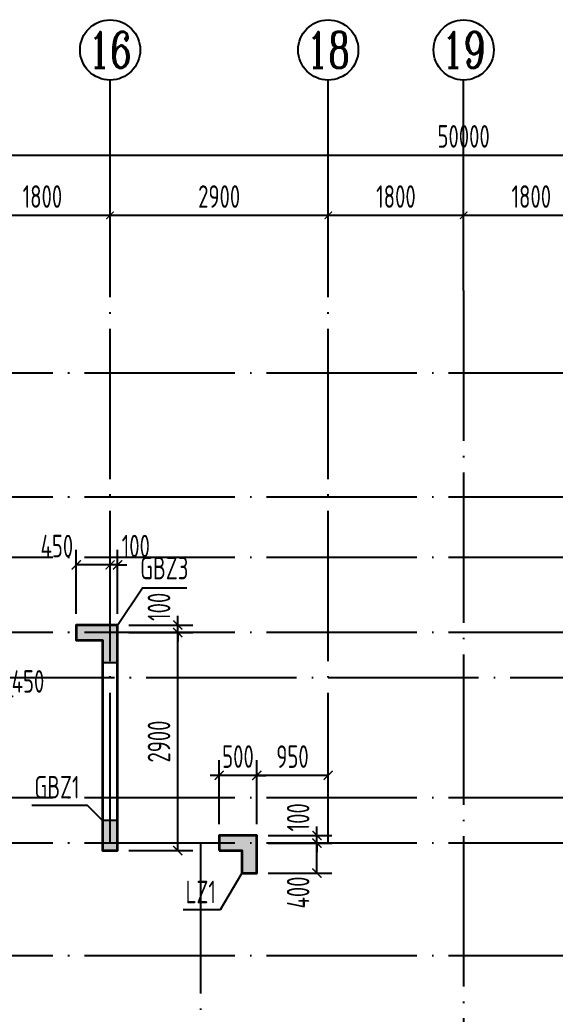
# Model space of a CAD drawing. Extents: x -812054 to 22247, y -644080 to 1003627.
# Drawn here: x -462577 to -455462, y -424336 to -411110 of the extents above; entities that cross this region are included whole.
import ezdxf
from ezdxf.enums import TextEntityAlignment as Align

# ---------------------------------------------------------------- set-up
doc = ezdxf.new("R2010")
doc.units = 0
doc.header["$LTSCALE"] = 1000
doc.linetypes.add('DOTE', pattern=[2.42, 2, -0.2, 0.02, -0.2])
doc.layers.get('0').update_dxf_attribs({"linetype": 'CONTINUOUS'})
doc.layers.get('DEFPOINTS').update_dxf_attribs({"linetype": 'CONTINUOUS'})
for name, color, linetype in [('A-AXIS', 1, 'CONTINUOUS'), ('A-DOTE', 10, 'DOTE'), ('AXIS_NUM', 7, 'CONTINUOUS'), ('S-Q墙实线', 6, 'CONTINUOUS'), ('S-Q墙标注', 3, 'CONTINUOUS'), ('S-X详图填充', 252, 'CONTINUOUS'), ('S-X详图实线', 4, 'CONTINUOUS'), ('S-Y一般标注', 3, 'CONTINUOUS'), ('S-Z柱实线', 6, 'CONTINUOUS'), ('S-Z柱编号', 6, 'CONTINUOUS')]:
    doc.layers.add(name, color=color, linetype=linetype)
doc.styles.add('TSSD_Axis', font='complex.shx', dxfattribs={"width": 0.7, "bigfont": 'hztxt.shx'})
doc.styles.add('TSSD_DIMENSION', font='Tssdeng.shx', dxfattribs={"width": 0.7, "bigfont": 'tssdchn.shx'})
doc.styles.add('TSSD_REIN', font='tssdeng.shx', dxfattribs={"width": 0.7, "height": 300, "bigfont": 'tssdchn.shx'})
doc.styles.add('结构文字', font='zstxt.shx', dxfattribs={"width": 0.7, "bigfont": 'zshz.shx'})
doc.dimstyles.new('STRUCK', dxfattribs={"dimtxt": 400, "dimasz": 121, "dimexe": 200, "dimexo": 150, "dimgap": 115, "dimtad": 1, "dimdec": 0, "dimdsep": 46, "dimtxsty": '结构文字', "dimblk": 'ARCHTICK', "dimcen": 400, "dimclrd": 3, "dimclre": 3, "dimclrt": 7, "dimadec": 0, "dimazin": 0, "dimtfac": 1, "dimtdec": 0, "dimtix": 1, "dimtmove": 2, "dimatfit": 3, "dimldrblk": '_DIMX', "dimfxl": 1, "dimtolj": 1, "dimtzin": 0, "dimarcsym": 0})
doc.dimstyles.new('TSSD_100_100', dxfattribs={"dimtxt": 300, "dimasz": 100, "dimexe": 100, "dimexo": 250, "dimgap": 100, "dimtad": 1, "dimdec": 0, "dimzin": 0, "dimdsep": 46, "dimtxsty": 'TSSD_DIMENSION', "dimblk": 'ARCHTICK', "dimcen": 0, "dimdle": 100, "dimclrt": 7, "dimadec": 0, "dimazin": 0, "dimtfac": 1, "dimtdec": 0, "dimtix": 1, "dimtmove": 2, "dimatfit": 3, "dimldrblk": 'ARCHTICK', "dimfxl": 1, "dimtolj": 1, "dimtzin": 0, "dimarcsym": 0})

# ---------------------------------------------------------------- blocks, each defined once
blk = doc.blocks.new('ts_axno')
at = {"color": 0, "linetype": 'ByBlock', "lineweight": -2}
blk.add_circle((0, 0), 0.5, dxfattribs=at)
at = {"color": 0, "linetype": 'ByBlock', "lineweight": -2, "style": 'TSSD_Axis', "width": 0.7}
blk.add_attdef('A', text='', height=0.6, dxfattribs=at).set_placement((0, 0), align=Align.MIDDLE_CENTER)
blk = doc.blocks.new('_ArchTick')
at = {"color": 0, "linetype": 'ByBlock', "const_width": 0.15}
blk.add_lwpolyline([(-0.5, -0.5), (0.5, 0.5)], dxfattribs=at)
blk = doc.blocks.new('*D145')
at = {"layer": 'DEFPOINTS', "color": 0, "transparency": 16777216}
for p in [(24900, 19250), (23100, 18250), (24900, 18250)]:
    blk.add_point(p, dxfattribs=at)
at = {"layer": 'S-Y一般标注', "color": 0, "lineweight": -2, "transparency": 16777216}
for p, q in [((23100, 18500), (23100, 19350)), ((24900, 18500), (24900, 19350)), ((23000, 19250), (25000, 19250))]:
    blk.add_line(p, q, dxfattribs=at)
at = {"layer": 'S-Y一般标注', "color": 0, "lineweight": -2, "transparency": 16777216, "xscale": 100, "yscale": 100, "zscale": 100, "rotation": 180}
blk.add_blockref('_ArchTick', (23100, 19250), dxfattribs=at)
at = {"layer": 'S-Y一般标注', "color": 0, "lineweight": -2, "transparency": 16777216, "xscale": 100, "yscale": 100, "zscale": 100}
blk.add_blockref('_ArchTick', (24900, 19250), dxfattribs=at)
at = {"layer": 'S-Y一般标注', "color": 7, "transparency": 16777216, "insert": (24000, 19500), "char_height": 300, "attachment_point": 5, "style": 'TSSD_DIMENSION'}
blk.add_mtext('\\A1;1800', dxfattribs=at)
blk = doc.blocks.new('*D146')
at = {"layer": 'DEFPOINTS', "color": 0, "transparency": 16777216}
for p in [(27800, 19250), (24900, 18250), (27800, 18250)]:
    blk.add_point(p, dxfattribs=at)
at = {"layer": 'S-Y一般标注', "color": 0, "lineweight": -2, "transparency": 16777216}
for p, q in [((24900, 18500), (24900, 19350)), ((27800, 18500), (27800, 19350)), ((24800, 19250), (27900, 19250))]:
    blk.add_line(p, q, dxfattribs=at)
at = {"layer": 'S-Y一般标注', "color": 0, "lineweight": -2, "transparency": 16777216, "xscale": 100, "yscale": 100, "zscale": 100, "rotation": 180}
blk.add_blockref('_ArchTick', (24900, 19250), dxfattribs=at)
at = {"layer": 'S-Y一般标注', "color": 0, "lineweight": -2, "transparency": 16777216, "xscale": 100, "yscale": 100, "zscale": 100}
blk.add_blockref('_ArchTick', (27800, 19250), dxfattribs=at)
at = {"layer": 'S-Y一般标注', "color": 7, "transparency": 16777216, "insert": (26350, 19500), "char_height": 300, "attachment_point": 5, "style": 'TSSD_DIMENSION'}
blk.add_mtext('\\A1;2900', dxfattribs=at)
blk = doc.blocks.new('*D147')
at = {"layer": 'DEFPOINTS', "color": 0, "transparency": 16777216}
for p in [(29600, 19250), (27800, 18250), (29600, 18250)]:
    blk.add_point(p, dxfattribs=at)
at = {"layer": 'S-Y一般标注', "color": 0, "lineweight": -2, "transparency": 16777216}
for p, q in [((27800, 18500), (27800, 19350)), ((29600, 18500), (29600, 19350)), ((27700, 19250), (29700, 19250))]:
    blk.add_line(p, q, dxfattribs=at)
at = {"layer": 'S-Y一般标注', "color": 0, "lineweight": -2, "transparency": 16777216, "xscale": 100, "yscale": 100, "zscale": 100, "rotation": 180}
blk.add_blockref('_ArchTick', (27800, 19250), dxfattribs=at)
at = {"layer": 'S-Y一般标注', "color": 0, "lineweight": -2, "transparency": 16777216, "xscale": 100, "yscale": 100, "zscale": 100}
blk.add_blockref('_ArchTick', (29600, 19250), dxfattribs=at)
at = {"layer": 'S-Y一般标注', "color": 7, "transparency": 16777216, "insert": (28700, 19500), "char_height": 300, "attachment_point": 5, "style": 'TSSD_DIMENSION'}
blk.add_mtext('\\A1;1800', dxfattribs=at)
blk = doc.blocks.new('*D148')
at = {"layer": 'DEFPOINTS', "color": 0, "transparency": 16777216}
for p in [(31400, 19250), (29600, 18250), (31400, 18250)]:
    blk.add_point(p, dxfattribs=at)
at = {"layer": 'S-Y一般标注', "color": 0, "lineweight": -2, "transparency": 16777216}
for p, q in [((29600, 18500), (29600, 19350)), ((31400, 18500), (31400, 19350)), ((29500, 19250), (31500, 19250))]:
    blk.add_line(p, q, dxfattribs=at)
at = {"layer": 'S-Y一般标注', "color": 0, "lineweight": -2, "transparency": 16777216, "xscale": 100, "yscale": 100, "zscale": 100, "rotation": 180}
blk.add_blockref('_ArchTick', (29600, 19250), dxfattribs=at)
at = {"layer": 'S-Y一般标注', "color": 0, "lineweight": -2, "transparency": 16777216, "xscale": 100, "yscale": 100, "zscale": 100}
blk.add_blockref('_ArchTick', (31400, 19250), dxfattribs=at)
at = {"layer": 'S-Y一般标注', "color": 7, "transparency": 16777216, "insert": (30500, 19500), "char_height": 300, "attachment_point": 5, "style": 'TSSD_DIMENSION'}
blk.add_mtext('\\A1;1800', dxfattribs=at)
blk = doc.blocks.new('*D159')
at = {"layer": 'DEFPOINTS', "color": 0, "transparency": 16777216}
for p in [(54600, 20050), (4600, 18250), (54600, 18250)]:
    blk.add_point(p, dxfattribs=at)
at = {"layer": 'S-Y一般标注', "color": 0, "lineweight": -2, "transparency": 16777216}
for p, q in [((4600, 18500), (4600, 20150)), ((54600, 18500), (54600, 20150)), ((4500, 20050), (54700, 20050))]:
    blk.add_line(p, q, dxfattribs=at)
at = {"layer": 'S-Y一般标注', "color": 0, "lineweight": -2, "transparency": 16777216, "xscale": 100, "yscale": 100, "zscale": 100, "rotation": 180}
blk.add_blockref('_ArchTick', (4600, 20050), dxfattribs=at)
at = {"layer": 'S-Y一般标注', "color": 0, "lineweight": -2, "transparency": 16777216, "xscale": 100, "yscale": 100, "zscale": 100}
blk.add_blockref('_ArchTick', (54600, 20050), dxfattribs=at)
at = {"layer": 'S-Y一般标注', "color": 7, "transparency": 16777216, "insert": (29600, 20300), "char_height": 300, "attachment_point": 5, "style": 'TSSD_DIMENSION'}
blk.add_mtext('\\A1;50000', dxfattribs=at)
blk = doc.blocks.new('*D2179')
at = {"layer": 'DEFPOINTS', "color": 0, "transparency": 16777216}
for p in [(-461278, -419260), (-460478, -419260), (-461278, -422160)]:
    blk.add_point(p, dxfattribs=at)
at = {"layer": 'S-Q墙标注', "color": 3, "lineweight": -2, "transparency": 16777216}
for p, q in [((-461128, -419260), (-460278, -419260)), ((-460478, -422160), (-460478, -419260)), ((-461128, -422160), (-460278, -422160))]:
    blk.add_line(p, q, dxfattribs=at)
at = {"layer": 'S-Q墙标注', "color": 3, "lineweight": -2, "transparency": 16777216, "xscale": 121, "yscale": 121, "zscale": 121}
for p, rotation in [((-460478, -419260), 90), ((-460478, -422160), 270)]:
    blk.add_blockref('_ArchTick', p, dxfattribs=dict(at, rotation=rotation))
at = {"layer": 'S-Q墙标注', "color": 7, "transparency": 16777216, "insert": (-460728, -420710), "char_height": 300, "attachment_point": 5, "rotation": 90, "style": 'TSSD_REIN'}
blk.add_mtext('\\A1;2900', dxfattribs=at)
blk = doc.blocks.new('_DIMX')
blk.add_line((-150, 0), (150, 0))
at = {"const_width": 50}
blk.add_lwpolyline([(-70, -70), (70, 70)], dxfattribs=at)
blk = doc.blocks.new('*D2180')
at = {"layer": 'DEFPOINTS', "color": 0, "transparency": 16777216}
for p in [(-461278, -419160), (-460478, -419160), (-461278, -419260)]:
    blk.add_point(p, dxfattribs=at)
at = {"layer": 'S-Q墙标注', "color": 3, "lineweight": -2, "transparency": 16777216}
for p, q in [((-460478, -419160), (-460478, -419039)), ((-461128, -419160), (-460278, -419160)), ((-460478, -419260), (-460478, -419160)), ((-461128, -419260), (-460278, -419260)), ((-460478, -419260), (-460478, -419381))]:
    blk.add_line(p, q, dxfattribs=at)
at = {"layer": 'S-Q墙标注', "color": 3, "lineweight": -2, "transparency": 16777216, "xscale": 121, "yscale": 121, "zscale": 121}
for p, rotation in [((-460478, -419160), 270), ((-460478, -419260), 90)]:
    blk.add_blockref('_ArchTick', p, dxfattribs=dict(at, rotation=rotation))
at = {"layer": 'S-Q墙标注', "color": 7, "transparency": 16777216, "insert": (-460728, -418918), "char_height": 300, "attachment_point": 5, "rotation": 90, "style": 'TSSD_REIN'}
blk.add_mtext('\\A1;100', dxfattribs=at)
blk = doc.blocks.new('*D2181')
at = {"layer": 'DEFPOINTS', "color": 0, "transparency": 16777216}
for p in [(-461378, -418360), (-461378, -419160), (-461278, -419160)]:
    blk.add_point(p, dxfattribs=at)
at = {"layer": 'S-Q墙标注', "color": 3, "lineweight": -2, "transparency": 16777216}
for p, q in [((-461378, -419010), (-461378, -418160)), ((-461278, -419010), (-461278, -418160)), ((-461378, -418360), (-461499, -418360)), ((-461278, -418360), (-461378, -418360)), ((-461278, -418360), (-461157, -418360))]:
    blk.add_line(p, q, dxfattribs=at)
at = {"layer": 'S-Q墙标注', "color": 3, "lineweight": -2, "transparency": 16777216, "xscale": 121, "yscale": 121, "zscale": 121}
blk.add_blockref('_ArchTick', (-461378, -418360), dxfattribs=at)
at = {"layer": 'S-Q墙标注', "color": 3, "lineweight": -2, "transparency": 16777216, "xscale": 121, "yscale": 121, "zscale": 121, "rotation": 180}
blk.add_blockref('_ArchTick', (-461278, -418360), dxfattribs=at)
at = {"layer": 'S-Q墙标注', "color": 7, "transparency": 16777216, "insert": (-461036, -418110), "char_height": 300, "attachment_point": 5, "style": 'TSSD_REIN'}
blk.add_mtext('\\A1;100', dxfattribs=at)
blk = doc.blocks.new('*D2182')
at = {"layer": 'DEFPOINTS', "color": 0, "transparency": 16777216}
for p in [(-461828, -418360), (-461828, -419160), (-461378, -419160)]:
    blk.add_point(p, dxfattribs=at)
at = {"layer": 'S-Q墙标注', "color": 3, "lineweight": -2, "transparency": 16777216}
for p, q in [((-461828, -419010), (-461828, -418160)), ((-461378, -419010), (-461378, -418160)), ((-461378, -418360), (-461828, -418360))]:
    blk.add_line(p, q, dxfattribs=at)
at = {"layer": 'S-Q墙标注', "color": 3, "lineweight": -2, "transparency": 16777216, "xscale": 121, "yscale": 121, "zscale": 121, "rotation": 180}
blk.add_blockref('_ArchTick', (-461828, -418360), dxfattribs=at)
at = {"layer": 'S-Q墙标注', "color": 3, "lineweight": -2, "transparency": 16777216, "xscale": 121, "yscale": 121, "zscale": 121}
blk.add_blockref('_ArchTick', (-461378, -418360), dxfattribs=at)
at = {"layer": 'S-Q墙标注', "color": 7, "transparency": 16777216, "insert": (-462086, -418110), "char_height": 300, "attachment_point": 5, "style": 'TSSD_REIN'}
blk.add_mtext('\\A1;450', dxfattribs=at)
blk = doc.blocks.new('*D2183')
at = {"layer": 'DEFPOINTS', "color": 0, "transparency": 16777216}
for p in [(-463178, -419360), (-462728, -419360), (-463178, -420160)]:
    blk.add_point(p, dxfattribs=at)
at = {"layer": 'S-Q墙标注', "color": 3, "lineweight": -2, "transparency": 16777216}
for p, q in [((-463178, -419510), (-463178, -420360)), ((-462728, -419510), (-462728, -420360)), ((-462728, -420160), (-463178, -420160))]:
    blk.add_line(p, q, dxfattribs=at)
at = {"layer": 'S-Q墙标注', "color": 3, "lineweight": -2, "transparency": 16777216, "xscale": 121, "yscale": 121, "zscale": 121, "rotation": 180}
blk.add_blockref('_ArchTick', (-463178, -420160), dxfattribs=at)
at = {"layer": 'S-Q墙标注', "color": 3, "lineweight": -2, "transparency": 16777216, "xscale": 121, "yscale": 121, "zscale": 121}
blk.add_blockref('_ArchTick', (-462728, -420160), dxfattribs=at)
at = {"layer": 'S-Q墙标注', "color": 7, "transparency": 16777216, "insert": (-462470, -419910), "char_height": 300, "attachment_point": 5, "style": 'TSSD_REIN'}
blk.add_mtext('\\A1;450', dxfattribs=at)
blk = doc.blocks.new('*D2248')
at = {"layer": 'DEFPOINTS', "color": 0, "transparency": 16777216}
for p in [(-459928, -421160), (-459928, -421960), (-459428, -421960)]:
    blk.add_point(p, dxfattribs=at)
at = {"layer": 'S-Q墙标注', "color": 3, "lineweight": -2, "transparency": 16777216}
for p, q in [((-459928, -421810), (-459928, -420960)), ((-459428, -421810), (-459428, -420960)), ((-459928, -421160), (-460049, -421160)), ((-459428, -421160), (-459928, -421160)), ((-459428, -421160), (-459307, -421160))]:
    blk.add_line(p, q, dxfattribs=at)
at = {"layer": 'S-Q墙标注', "color": 3, "lineweight": -2, "transparency": 16777216, "xscale": 121, "yscale": 121, "zscale": 121}
blk.add_blockref('_ArchTick', (-459928, -421160), dxfattribs=at)
at = {"layer": 'S-Q墙标注', "color": 3, "lineweight": -2, "transparency": 16777216, "xscale": 121, "yscale": 121, "zscale": 121, "rotation": 180}
blk.add_blockref('_ArchTick', (-459428, -421160), dxfattribs=at)
at = {"layer": 'S-Q墙标注', "color": 7, "transparency": 16777216, "insert": (-459678, -420910), "char_height": 300, "attachment_point": 5, "style": 'TSSD_REIN'}
blk.add_mtext('\\A1;500', dxfattribs=at)
blk = doc.blocks.new('*D2249')
at = {"layer": 'DEFPOINTS', "color": 0, "transparency": 16777216}
for p in [(-459428, -421960), (-458628, -421960), (-459428, -422060)]:
    blk.add_point(p, dxfattribs=at)
at = {"layer": 'S-Q墙标注', "color": 3, "lineweight": -2, "transparency": 16777216}
for p, q in [((-458628, -421960), (-458628, -421839)), ((-459278, -421960), (-458428, -421960)), ((-458628, -422060), (-458628, -421960)), ((-459278, -422060), (-458428, -422060)), ((-458628, -422060), (-458628, -422181))]:
    blk.add_line(p, q, dxfattribs=at)
at = {"layer": 'S-Q墙标注', "color": 3, "lineweight": -2, "transparency": 16777216, "xscale": 121, "yscale": 121, "zscale": 121}
for p, rotation in [((-458628, -421960), 270), ((-458628, -422060), 90)]:
    blk.add_blockref('_ArchTick', p, dxfattribs=dict(at, rotation=rotation))
at = {"layer": 'S-Q墙标注', "color": 7, "transparency": 16777216, "insert": (-458878, -421718), "char_height": 300, "attachment_point": 5, "rotation": 90, "style": 'TSSD_REIN'}
blk.add_mtext('\\A1;100', dxfattribs=at)
blk = doc.blocks.new('*D2250')
at = {"layer": 'DEFPOINTS', "color": 0, "transparency": 16777216}
for p in [(-459428, -422060), (-458628, -422060), (-459428, -422460)]:
    blk.add_point(p, dxfattribs=at)
at = {"layer": 'S-Q墙标注', "color": 3, "lineweight": -2, "transparency": 16777216}
for p, q in [((-459278, -422060), (-458428, -422060)), ((-458628, -422460), (-458628, -422060)), ((-459278, -422460), (-458428, -422460))]:
    blk.add_line(p, q, dxfattribs=at)
at = {"layer": 'S-Q墙标注', "color": 3, "lineweight": -2, "transparency": 16777216, "xscale": 121, "yscale": 121, "zscale": 121}
for p, rotation in [((-458628, -422060), 90), ((-458628, -422460), 270)]:
    blk.add_blockref('_ArchTick', p, dxfattribs=dict(at, rotation=rotation))
at = {"layer": 'S-Q墙标注', "color": 7, "transparency": 16777216, "insert": (-458878, -422718), "char_height": 300, "attachment_point": 5, "rotation": 90, "style": 'TSSD_REIN'}
blk.add_mtext('\\A1;400', dxfattribs=at)
blk = doc.blocks.new('*D2251')
at = {"layer": 'DEFPOINTS', "color": 0, "transparency": 16777216}
for p in [(-459428, -421160), (-459428, -421960), (-458478, -421960)]:
    blk.add_point(p, dxfattribs=at)
at = {"layer": 'S-Q墙标注', "color": 3, "lineweight": -2, "transparency": 16777216}
for p, q in [((-459428, -421810), (-459428, -420960)), ((-458478, -421810), (-458478, -420960)), ((-458478, -421160), (-459428, -421160))]:
    blk.add_line(p, q, dxfattribs=at)
at = {"layer": 'S-Q墙标注', "color": 3, "lineweight": -2, "transparency": 16777216, "xscale": 121, "yscale": 121, "zscale": 121, "rotation": 180}
blk.add_blockref('_ArchTick', (-459428, -421160), dxfattribs=at)
at = {"layer": 'S-Q墙标注', "color": 3, "lineweight": -2, "transparency": 16777216, "xscale": 121, "yscale": 121, "zscale": 121}
blk.add_blockref('_ArchTick', (-458478, -421160), dxfattribs=at)
at = {"layer": 'S-Q墙标注', "color": 7, "transparency": 16777216, "insert": (-458953, -420910), "char_height": 300, "attachment_point": 5, "style": 'TSSD_REIN'}
blk.add_mtext('\\A1;950', dxfattribs=at)
blk = doc.blocks.new('20210726.16395156')
at = {"layer": 'A-AXIS'}
for p, q in [((24900, 18249.9), (24900, 21049.9)), ((27800, 18249.9), (27800, 21049.9)), ((29600, 18249.9), (29600, 21049.9))]:
    blk.add_line(p, q, dxfattribs=at)
at = {"layer": 'A-DOTE'}
for p, q in [((24900, 10900), (24900, 18249.9)), ((27800, 10900), (27800, 18249.9)), ((29600, 18249.9), (29600, 3600)), ((55600, 17150), (3600, 17150)), ((55600, 15500), (3600, 15500)), ((55600, 14700), (3600, 14700)), ((55600, 13700), (3600, 13700)), ((3600, 13100.3), (55600, 13100.3)), ((55600, 11500), (3600, 11500)), ((55600, 10900), (3600, 10900)), ((26100, 10900), (26100, 3600)), ((55600, 9400), (3600, 9400))]:
    blk.add_line(p, q, dxfattribs=at)
at = {"layer": 'A-AXIS'}
ref = blk.add_blockref('ts_axno', (24900, 21449.9), dxfattribs=dict(at, xscale=800, yscale=800, zscale=800))
ref.add_attrib('10', '16', dxfattribs={"layer": 'AXIS_NUM', "height": 480, "style": 'TSSD_Axis', "width": 0.7}).set_placement((24900, 21449.9), align=Align.MIDDLE_CENTER)
ref = blk.add_blockref('ts_axno', (27800, 21449.9), dxfattribs=dict(at, xscale=800, yscale=800, zscale=800))
ref.add_attrib('11', '18', dxfattribs={"layer": 'AXIS_NUM', "height": 480, "style": 'TSSD_Axis', "width": 0.7}).set_placement((27800, 21449.9), align=Align.MIDDLE_CENTER)
ref = blk.add_blockref('ts_axno', (29600, 21449.9), dxfattribs=dict(at, xscale=800, yscale=800, zscale=800))
ref.add_attrib('12', '19', dxfattribs={"layer": 'AXIS_NUM', "height": 480, "style": 'TSSD_Axis', "width": 0.7}).set_placement((29600, 21449.9), align=Align.MIDDLE_CENTER)
at = {"layer": 'S-Y一般标注'}
for base, p1, p2, picture, middle in [((54600, 20049.9), (4600, 18249.9), (54600, 18249.9), '*D159', (29600, 20299.9)), ((24900, 19249.9), (23100, 18249.9), (24900, 18249.9), '*D145', (24000, 19499.9)), ((27800, 19249.9), (24900, 18249.9), (27800, 18249.9), '*D146', (26350, 19499.9)), ((29600, 19249.9), (27800, 18249.9), (29600, 18249.9), '*D147', (28700, 19499.9)), ((31400, 19249.9), (29600, 18249.9), (31400, 18249.9), '*D148', (30500, 19499.9))]:
    dim = blk.add_linear_dim(base=base, p1=p1, p2=p2, dimstyle='TSSD_100_100', dxfattribs=at)
    dim.commit()
    dim.dimension.update_dxf_attribs({"geometry": picture, "text_midpoint": middle})

msp = doc.modelspace()

# ---------------------------------------------------------------- hatches: boundary and pattern name
at = {"layer": 'S-X详图填充'}
h = msp.add_hatch(color=256, dxfattribs=at)
h.dxf.hatch_style = 1
h.paths.add_polyline_path([(-461477.96, -419660.15), (-461277.96, -419660.15), (-461277.96, -419160.15), (-461827.96, -419160.15), (-461827.96, -419360.15), (-461477.96, -419360.15)])
h = msp.add_hatch(color=256, dxfattribs=at)
h.dxf.hatch_style = 1
h.paths.add_polyline_path([(-461277.96, -421760.15), (-461477.96, -421760.15), (-461477.96, -422160.15), (-461277.96, -422160.15)])
msp.add_hatch(color=256, dxfattribs=at).paths.add_polyline_path([(-459927.94, -422160.15), (-459627.94, -422160.15), (-459627.94, -422460.15), (-459427.94, -422460.15), (-459427.94, -421960.15), (-459927.94, -421960.15)], flags=0)

# ---------------------------------------------------------------- linework, layer by layer
at = {"layer": 'S-Q墙实线', "lineweight": 35}
msp.add_lwpolyline([(-461277.96, -419160.15), (-461827.96, -419160.15), (-461827.96, -419360.15), (-461477.96, -419360.15), (-461477.96, -422160.15), (-461277.96, -422160.15)], close=True, dxfattribs=at)
at = {"layer": 'S-X详图实线'}
for points in [[(-461477.96, -419660.15), (-461277.96, -419660.15), (-461277.96, -419160.15), (-461827.96, -419160.15), (-461827.96, -419360.15), (-461477.96, -419360.15), (-461477.96, -419660.15)], [(-461277.96, -421760.15), (-461477.96, -421760.15), (-461477.96, -422160.15), (-461277.96, -422160.15), (-461277.96, -421760.15)], [(-459927.94, -422160.15), (-459627.94, -422160.15), (-459627.94, -422460.15), (-459427.94, -422460.15), (-459427.94, -421960.15), (-459927.94, -421960.15), (-459927.94, -422160.15)]]:
    msp.add_lwpolyline(points, close=True, dxfattribs=at)
at = {"layer": 'S-Z柱实线', "lineweight": 35}
msp.add_lwpolyline([(-459927.94, -422160.15), (-459627.94, -422160.15), (-459627.94, -422460.15), (-459427.94, -422460.15), (-459427.94, -421960.15), (-459927.94, -421960.15)], close=True, dxfattribs=at)
at = {"layer": 'S-Z柱编号', "color": 7}
for points in [[(-461277.96, -419160.15), (-460945.52, -418663.52), (-460355.68, -418663.52)], [(-461477.96, -421760.15), (-461677.96, -421560.15), (-462418.3, -421560.15)], [(-459628.09, -422460.28), (-459913.31, -422948.95), (-460408.76, -422948.95)]]:
    msp.add_lwpolyline(points, dxfattribs=at)

# ---------------------------------------------------------------- block references
at = {"layer": 'A-DOTE'}
msp.add_blockref('20210726.16395156', (-486277.95, -432960.19), dxfattribs=at)

# ---------------------------------------------------------------- texts
at = {"layer": 'S-Z柱编号', "color": 7, "style": 'TSSD_REIN', "width": 0.7}
for s, p in [('GBZ3', (-460977.96, -418641.96)), ('GBZ1', (-462383.73, -421557.43)), ('LZ1', (-460374.2, -422951.46))]:
    msp.add_text(s, height=300, dxfattribs=at).set_placement(p, align=Align.BOTTOM_LEFT)

# ---------------------------------------------------------------- dimensions: what is measured, and where the dimension line sits
at = {"layer": 'S-Q墙标注'}
for base, p1, p2, angle, picture, middle in [((-461827.96, -418360.15), (-461377.95, -419160.15), (-461827.96, -419160.15), 180, '*D2182', (-462086.04, -418110.15)), ((-461377.95, -418360.15), (-461277.96, -419160.15), (-461377.95, -419160.15), 180, '*D2181', (-461036.04, -418110.15)), ((-460477.96, -419160.15), (-461277.96, -419260.15), (-461277.96, -419160.15), 90, '*D2180', (-460727.96, -418918.22)), ((-463177.95, -420160.15), (-462728.04, -419360.15), (-463177.95, -419360.15), 180, '*D2183', (-462469.96, -419910.15)), ((-458627.79, -421960.28), (-459427.79, -422060.28), (-459427.79, -421960.28), 90, '*D2249', (-458877.79, -421718.35)), ((-458627.79, -422060.28), (-459427.79, -422460.28), (-459427.79, -422060.28), 90, '*D2250', (-458877.79, -422718.35))]:
    dim = msp.add_linear_dim(base=base, p1=p1, p2=p2, angle=angle, dimstyle='STRUCK', override={"dimtxt": 300, "dimgap": 100, "dimtxsty": 'TSSD_REIN'}, dxfattribs=at)
    dim.commit()
    dim.dimension.update_dxf_attribs({"geometry": picture, "text_midpoint": middle, "dimtype": 160})
for base, p1, p2, angle, picture, middle in [((-460477.96, -419260.15), (-461277.96, -422160.15), (-461277.96, -419260.15), 90, '*D2179', (-460727.96, -420710.15)), ((-459927.94, -421160.28), (-459427.94, -421960.15), (-459927.94, -421960.28), 180, '*D2248', (-459677.94, -420910.28)), ((-459427.94, -421160.28), (-458477.95, -421960.15), (-459427.94, -421960.15), 180, '*D2251', (-458952.95, -420910.28))]:
    dim = msp.add_linear_dim(base=base, p1=p1, p2=p2, angle=angle, dimstyle='STRUCK', override={"dimtxt": 300, "dimgap": 100, "dimtxsty": 'TSSD_REIN'}, dxfattribs=at)
    dim.commit()
    dim.dimension.update_dxf_attribs({"geometry": picture, "text_midpoint": middle})

doc.saveas('drawing.dxf')
